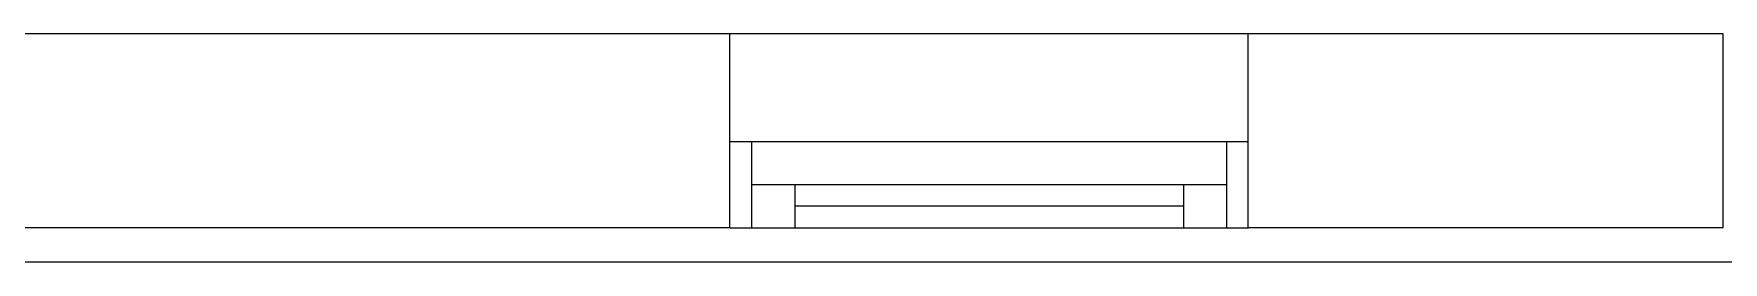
# Model space of a CAD drawing. Header units: metres. Extents: x -18745 to 220762, y -1579758 to -1356048.
# Drawn here: x 119282 to 121238, y -1455238 to -1454973 of the extents above; entities that cross this region are included whole.
import ezdxf

# ---------------------------------------------------------------- set-up
doc = ezdxf.new("R2010")
doc.units = ezdxf.units.M
doc.layers.get('0').update_dxf_attribs({"lineweight": 0})
for name, color, linetype, lineweight in [('A-100 - Copy$0$Aluminum', 8, 'Continuous', 0), ('A-100 - Copy$0$Proj', 8, 'Continuous', 0), ('A-100 - Copy$0$Walls', 8, 'Continuous', 0)]:
    doc.layers.add(name, color=color, linetype=linetype, lineweight=lineweight)
doc.layers.add('A-100 - Copy$0$axes', color=8, linetype='Continuous')

# ---------------------------------------------------------------- blocks, each defined once
blk = doc.blocks.new('A-100 - Copy')
at = {"layer": 'A-100 - Copy$0$Aluminum'}
for p, q in [((120088.3, -1455097.7, -2.4), (120688.3, -1455097.7, -2.4)), ((120113.3, -1455097.7, -2.4), (120113.3, -1455197.7, -2.4)), ((120663.3, -1455097.7, -2.4), (120663.3, -1455197.7, -2.4)), ((120113.3, -1455147.7, -2.4), (120663.3, -1455147.7, -2.4)), ((120163.3, -1455147.7, -2.4), (120163.3, -1455197.7, -2.4)), ((120613.3, -1455147.7, -2.4), (120613.3, -1455197.7, -2.4)), ((120613.3, -1455172.7, -2.4), (120163.3, -1455172.7, -2.4)), ((120088.3, -1455197.7, -2.4), (120688.3, -1455197.7, -2.4))]:
    blk.add_line(p, q, dxfattribs=at)
at = {"layer": 'A-100 - Copy$0$axes'}
blk.add_line((215795, -1455237.7, 2.4), (83877.8, -1455237.7, 2.4), dxfattribs=at)
at = {"layer": 'A-100 - Copy$0$Proj'}
blk.add_line((120688.3, -1454972.7), (120088.3, -1454972.7), dxfattribs=at)
at = {"layer": 'A-100 - Copy$0$Walls'}
for p, q in [((120088.3, -1454972.7, 0), (118498.3, -1454972.7, 0)), ((120088.3, -1455197.7), (120088.3, -1454972.7)), ((121238.3, -1454972.7, 0), (120688.3, -1454972.7, 0)), ((120688.3, -1455197.7), (120688.3, -1454972.7)), ((121238.3, -1455197.7), (121238.3, -1454972.7)), ((120088.3, -1455197.7, 0), (118498.3, -1455197.7, 0)), ((121238.3, -1455197.7, 0), (120688.3, -1455197.7, 0))]:
    blk.add_line(p, q, dxfattribs=at)

msp = doc.modelspace()

# ---------------------------------------------------------------- block references
msp.add_blockref('A-100 - Copy', (0, 0))

doc.saveas('drawing.dxf')
